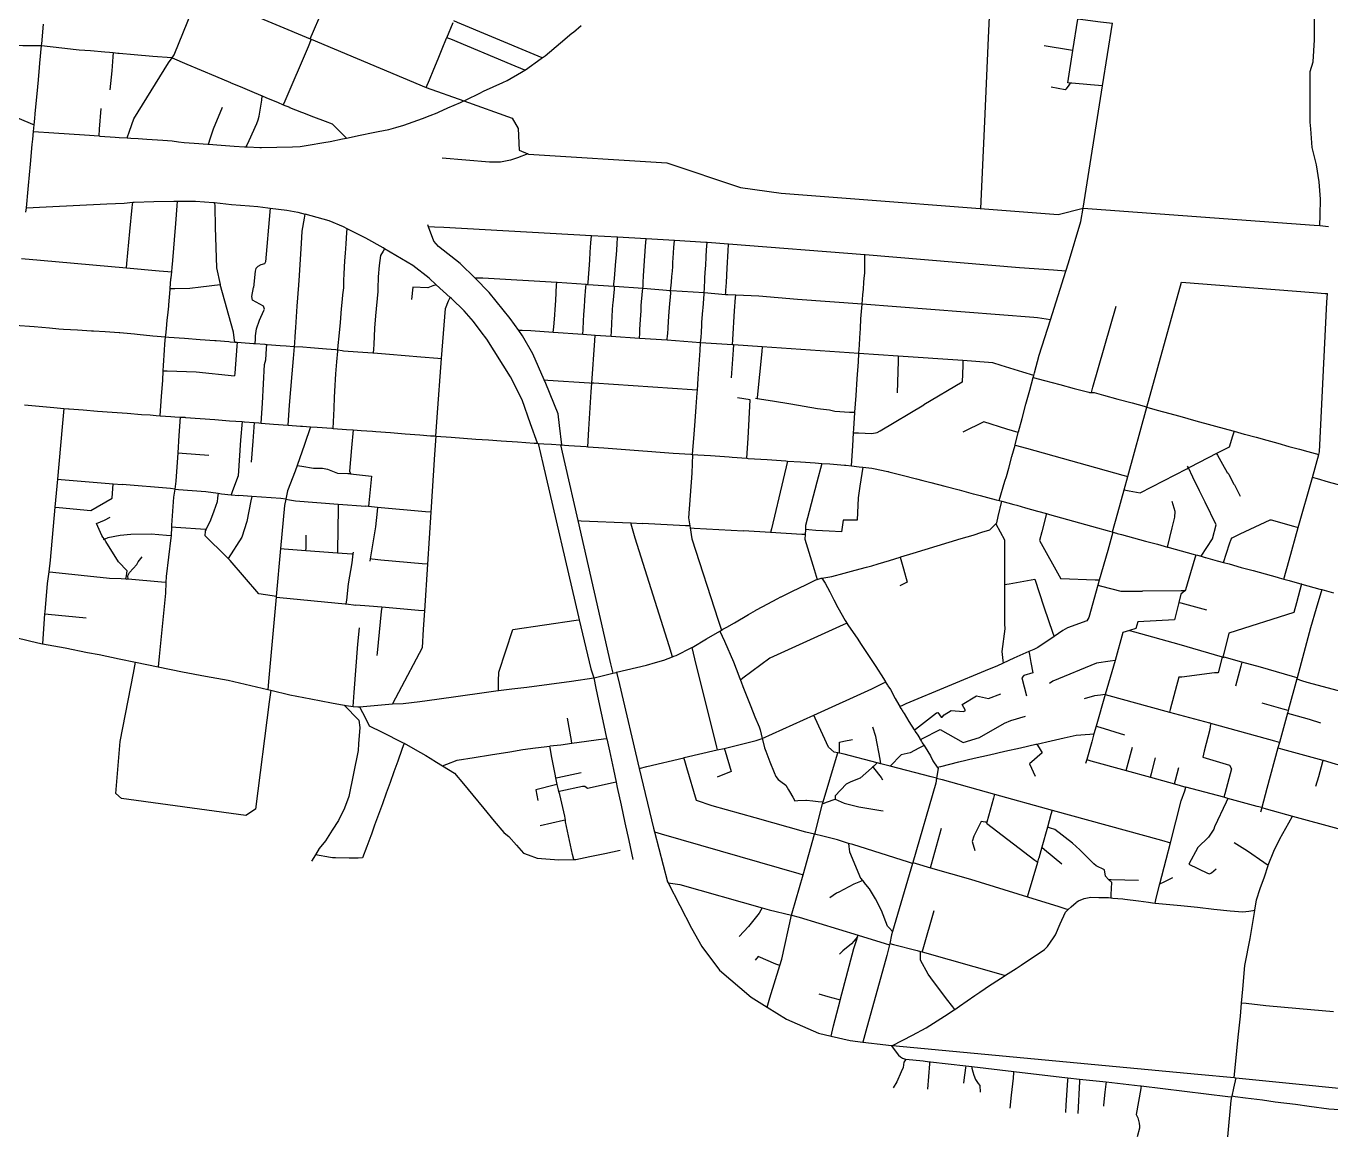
# Model space of a CAD drawing. Header units: inches. Extents: x 170101 to 178921, y 438267 to 453456.
# Drawn here: x 176073 to 177228, y 442475 to 443459 of the extents above; entities that cross this region are included whole.
import ezdxf

# ---------------------------------------------------------------- set-up
doc = ezdxf.new("R2010")
doc.units = ezdxf.units.IN
doc.header["$MEASUREMENT"] = 0

msp = doc.modelspace()

# ---------------------------------------------------------------- linework, layer by layer
for points in [[(176918.1, 443297.3), (176921.7, 443374.3), (176924.8, 443448.6), (176928.1, 443516.4), (176931.3, 443581.4), (176933.4, 443621.5)], [(176095.7, 443543.5), (176152.4, 443519.7), (176226, 443488.8), (176324.3, 443447.6), (176325.3, 443447.2), (176427, 443404.5), (176460.2, 443392.7), (176503, 443377.3), (176508.3, 443368.2), (176509.2, 443349), (176517.1, 443345.7), (176517.6, 443345.5), (176640, 443337.7), (176705.2, 443316), (176741.4, 443310.9), (176986.5, 443292), (177008.6, 443297.6), (177213.2, 443282.7), (177218.4, 443282.3), (177225.9, 443281.6)], [(176162.1, 443359.9), (176164.3, 443365.9), (176168.2, 443376.9), (176198.9, 443426.3), (176202, 443430.9), (176203.8, 443433.5), (176223.5, 443482.5), (176226, 443488.8)], [(177218.4, 443282.3), (177218.6, 443291.4), (177218.8, 443305.6), (177217.6, 443321), (177215.3, 443336.2), (177211.4, 443351.4), (177210.2, 443367.8), (177209.7, 443373.9), (177209.7, 443396.2), (177209.7, 443418.6), (177212.3, 443427.2), (177213.5, 443446.7), (177213.5, 443487.6)], [(175991, 443463.4), (176000, 443458.5), (176000.3, 443458.3), (176009.7, 443453.1), (176021.3, 443446.9), (176024.1, 443446), (176024.2, 443446), (176027.7, 443444.9), (176032.4, 443444.3), (176043.8, 443442.8), (176047.5, 443442.4), (176069.9, 443441.6), (176086.5, 443441.6)], [(176324.3, 443447.6), (176327.3, 443454.5), (176332.7, 443467.4)], [(176529.7, 443430.7), (176519.2, 443435.2), (176454.8, 443462.2), (176451.5, 443463.6)], [(177025.8, 443405.9), (177015.1, 443406.9), (176998.6, 443408.3), (176997.2, 443408.5), (176995.1, 443408.8), (176999.6, 443437.4), (177004, 443464.9), (177004, 443465.3), (177024.1, 443462.8), (177034.7, 443461.4)], [(176072.6, 443294.1), (176073, 443298), (176074.5, 443314.5), (176074.8, 443317.7), (176076.6, 443336.6), (176078.2, 443354), (176078.7, 443358.7), (176079.3, 443365.7), (176079.9, 443371.4), (176080.4, 443377.1), (176080.8, 443381.3), (176082.2, 443396.3), (176082.5, 443399), (176083.6, 443411.2), (176084.6, 443422.1), (176085, 443426.2), (176086.5, 443441.6), (176086.5, 443442), (176086.6, 443443.3), (176088.3, 443460.6)], [(176079.3, 443365.7), (176097.3, 443364.5), (176110.9, 443363.5), (176124.4, 443362.5), (176137.3, 443361.6), (176138, 443361.5), (176151.5, 443360.5), (176155.2, 443360.3), (176162.1, 443359.9), (176165.6, 443359.7), (176171.9, 443359.4), (176179.7, 443358.8), (176193.7, 443357.8), (176202.2, 443357.2), (176207.6, 443356.5), (176212.6, 443355.9), (176221.6, 443355.2), (176233.7, 443354.4), (176234.3, 443354.3), (176245.4, 443353.5), (176257.1, 443352.7), (176266.2, 443352), (176267.7, 443351.9), (176268.9, 443351.9), (176279.7, 443351.4), (176281.1, 443351.4), (176294.9, 443351.7), (176308.7, 443352), (176315.3, 443352.2), (176322.4, 443353.4), (176336.5, 443355.8), (176342, 443356.8), (176352.8, 443359), (176356.5, 443359.8), (176368.6, 443362.3), (176380.2, 443364.8), (176384.4, 443365.5), (176393.8, 443367.2), (176400.1, 443369), (176407.3, 443371.1), (176415.4, 443374), (176423.7, 443377), (176430.5, 443379.7), (176436.7, 443382.1), (176437.8, 443382.6), (176446.3, 443386.4), (176457.3, 443391.2), (176460.2, 443392.7), (176461.8, 443393.4), (176475, 443399.8), (176477.2, 443401), (176477.7, 443401.2), (176494.9, 443409), (176498.7, 443410.7), (176511.5, 443418.1), (176514.4, 443419.8), (176515, 443420.2), (176528.9, 443430.2), (176529.7, 443430.7), (176532.4, 443432.7), (176545.9, 443444), (176556, 443452.5), (176557.3, 443453.5), (176564.3, 443459.3)], [(176427, 443404.5), (176429.9, 443411.4), (176433.8, 443420.7), (176437.5, 443429.8), (176441.3, 443438.9), (176445, 443448.1), (176445.2, 443448.4), (176445.2, 443448.6), (176451, 443462.1)], [(176934.2, 443038.8), (176939.5, 443055.9), (176940.8, 443060.1), (176942.8, 443067.4), (176945.6, 443077.7), (176948.4, 443088), (176948.4, 443088.1), (176951.3, 443099), (176951.5, 443099.7), (176954.6, 443111.4), (176958.1, 443124.1), (176961.4, 443136.7), (176964.4, 443147.7), (176964.9, 443149.5), (176965.5, 443152), (176969.7, 443167.5), (176979.7, 443198.9), (176993.4, 443241.9), (176995.7, 443249.2), (177006.7, 443285.8), (177008.6, 443297.6), (177025.8, 443405.9), (177034.7, 443461.4)], [(175631.7, 443449.5), (175635.8, 443449.2), (175744.5, 443439.7), (175800.7, 443434.8), (175843.6, 443431.2), (175845.7, 443431.1), (175866.5, 443429.1), (175908, 443422.1), (175925.6, 443419.2), (175941.3, 443415), (175942.4, 443414.7), (175962.9, 443411.2), (176014.3, 443399.5), (176019.4, 443397.3), (176053.5, 443382.7), (176065.1, 443377.7), (176079.9, 443371.4)], [(176086.5, 443441.6), (176104.4, 443439.6), (176117.1, 443438.2), (176119.6, 443438), (176129.9, 443437.2), (176142.6, 443436.2), (176146.6, 443435.9), (176149.8, 443435.5), (176153.9, 443435), (176155.3, 443434.9), (176168.5, 443433.8), (176184.9, 443432.4), (176201.8, 443431), (176202, 443430.9), (176215, 443425.3), (176227.8, 443419.9), (176240.6, 443414.5), (176253.6, 443409), (176254, 443408.8), (176260.7, 443406.1), (176264.4, 443404.6), (176274.7, 443400.2), (176281.9, 443397.1), (176285, 443395.8), (176294.5, 443391.8), (176295.4, 443391.4), (176300.4, 443389.3), (176300.4, 443389.3), (176306, 443387), (176306.1, 443386.9), (176316.5, 443382.8), (176317.5, 443382.4), (176327.1, 443378.7), (176337.6, 443374.7), (176343.8, 443372.4), (176350.2, 443366), (176356.5, 443359.8)], [(176325.3, 443447.2), (176322.4, 443440.5), (176301.8, 443392.5), (176300.4, 443389.3)], [(176514.4, 443419.8), (176502.3, 443424.9), (176448.7, 443447.2), (176445.2, 443448.6)], [(176999.6, 443437.4), (176997.6, 443437.7), (176974.1, 443441.5)], [(176149.8, 443435.5), (176149.6, 443431.6), (176148.7, 443419.2), (176147, 443402.6)], [(176997.2, 443408.5), (176995.3, 443405.8), (176993.3, 443402.9), (176992.7, 443402.4), (176980.5, 443404.8)], [(176267.7, 443351.9), (176270.2, 443357.5), (176277, 443372.6), (176278.2, 443375.8), (176279.2, 443379.1), (176281.4, 443393.4), (176281.9, 443397.1)], [(176137.3, 443361.6), (176137.7, 443367.5), (176139.1, 443385.8)], [(176234.3, 443354.3), (176236.1, 443359.9), (176238.7, 443367.9), (176246.6, 443387.1)], [(176517.1, 443345.7), (176507.8, 443342.4), (176501.8, 443340.2), (176492.9, 443338.3), (176483, 443338.5), (176441.3, 443342.1)], [(176073, 443298), (176090.6, 443298.8), (176144.3, 443301.4), (176159.6, 443302.2), (176167.3, 443303), (176168.3, 443303.1), (176185.8, 443303.5), (176203.7, 443303.9), (176206.9, 443303.9), (176222.7, 443304), (176238.7, 443302.7), (176239.7, 443302.6), (176254.6, 443301), (176270.7, 443299.8), (176277.9, 443299.3), (176286.7, 443298.1), (176288.8, 443297.8), (176303.7, 443295.8), (176313.5, 443294.1), (176319.9, 443292.5)], [(176161.6, 443244.9), (176161.9, 443248.8), (176164.5, 443276.9), (176166.8, 443298.4), (176167.3, 443303)], [(176191.4, 443113.9), (176192.7, 443131.2), (176193.8, 443145), (176194.2, 443153.7), (176194.5, 443158.4), (176195.2, 443171.9), (176195.5, 443177.2), (176196.3, 443183.8), (176196.5, 443185.3), (176197.2, 443190.8), (176197.8, 443198.6), (176198.1, 443203), (176199, 443210.9), (176199.1, 443212), (176200.2, 443225.8), (176200.3, 443226.5), (176201, 443235), (176201.1, 443236), (176201.7, 443241.3), (176202.1, 443245.4), (176202.4, 443248), (176203, 443255), (176204.1, 443269.7), (176205.3, 443284), (176206.6, 443299.8), (176206.9, 443303.9)], [(176239.7, 443302.6), (176239.8, 443299.2), (176240.3, 443280.9), (176241.2, 443244.9), (176244.7, 443230)], [(176288.8, 443297.8), (176288.5, 443294.4), (176284.6, 443250.1), (176283.9, 443248.5), (176280.7, 443247.6), (176277.8, 443246.1), (176276.1, 443244.3), (176275.6, 443241.9), (176274.1, 443227.6)], [(176304.7, 443105.6), (176306.1, 443123.2), (176307.3, 443137.2), (176308.4, 443150.9), (176309.5, 443164.6), (176310.4, 443175.3), (176310.6, 443178.2), (176311.1, 443184.2), (176311.6, 443192), (176312.9, 443211), (176314.1, 443229.4), (176314.7, 443238), (176315.3, 443247.8), (176316.5, 443266.4), (176317.2, 443277.4), (176319.4, 443288.7), (176319.9, 443292.5)], [(176525.5, 443089.5), (176519.4, 443106.8), (176511.9, 443128.1), (176501.8, 443148.4), (176480.7, 443181.6), (176475.8, 443188.3), (176468.8, 443197.3), (176460.5, 443206.7), (176449.3, 443217.6), (176448.3, 443218.6), (176435.9, 443229.9), (176429.5, 443235.6), (176415.2, 443247), (176390.1, 443261.8), (176389, 443262.5), (176373.6, 443271.2), (176357, 443279.5), (176353.7, 443281.2), (176341.2, 443286.4), (176319.9, 443292.5)], [(176344.7, 443102.7), (176345.4, 443120.2), (176345.9, 443130.3), (176346.4, 443140.7), (176346.6, 443146.1), (176347.1, 443151.1), (176348, 443161.5), (176348.8, 443171), (176348.8, 443171.9), (176348.9, 443172.3), (176349.1, 443176.1), (176349.9, 443184.3), (176351, 443196.5), (176352.1, 443208.6), (176352.8, 443217), (176353.3, 443221.1), (176354, 443227.3), (176354.2, 443235.4), (176354.3, 443237.9), (176354.4, 443239.7), (176355.1, 443251.2), (176355.6, 443257.8), (176356.2, 443266.1), (176356.8, 443276.1), (176357, 443279.5)], [(176547.1, 443088.1), (176545, 443105.2), (176543.8, 443115.5), (176532.9, 443142.6), (176531.5, 443145.6), (176521.3, 443168.6), (176512.4, 443184.6), (176508.9, 443189.5), (176501.5, 443200), (176482.9, 443223.1), (176470.3, 443235.7), (176457.2, 443248.8), (176437.9, 443263.8), (176433.9, 443268.6), (176429.1, 443281.1), (176428.4, 443282.9)], [(176993.4, 443241.9), (176982.6, 443242.7), (176952.3, 443244.9), (176815.7, 443256.5), (176815.5, 443256.5), (176694.8, 443265.8), (176675.7, 443267.3), (176674.6, 443267.4), (176646.8, 443269), (176621.8, 443270.4), (176596.5, 443271.9), (176573.4, 443273.2), (176442.7, 443280.7), (176434.5, 443281), (176429.1, 443281.1)], [(176570.2, 443229.9), (176570.4, 443231.9), (176572, 443251.6), (176572.2, 443258.6), (176572.9, 443267.1), (176573.4, 443273.2)], [(176593.1, 443228.3), (176593.3, 443230.3), (176593.6, 443235.5), (176594.3, 443243.2), (176594.9, 443250.8), (176595.4, 443256.5), (176596, 443265.5), (176596.5, 443271.9)], [(176618.7, 443226.6), (176619, 443228.6), (176619.1, 443231.9), (176619.4, 443237.8), (176620.1, 443246.7), (176621.3, 443263.9), (176621.8, 443270.4)], [(176643.3, 443224.4), (176643.6, 443226.8), (176644.1, 443232.1), (176644.6, 443237.3), (176645.1, 443241.8), (176645.3, 443246.1), (176645.4, 443250), (176645.6, 443253.5), (176646.3, 443262.8), (176646.8, 443269)], [(176662.9, 443079.7), (176664.3, 443097.6), (176665.2, 443109.2), (176666.1, 443121.7), (176666.9, 443134.3), (176667.1, 443136.6), (176667.8, 443146.8), (176668.7, 443159.3), (176669.6, 443171.8), (176670, 443178.6), (176670, 443178.8), (176670.5, 443183.3), (176670.6, 443184.3), (176670.7, 443186.7), (176671.1, 443195.3), (176671.2, 443196.9), (176672.1, 443207.1), (176672.2, 443209.4), (176672.7, 443217.5), (176673.1, 443221.9), (176673.2, 443222.6), (176673.2, 443222.7), (176673.5, 443226.9), (176673.8, 443234.5), (176673.8, 443236.2), (176674.4, 443244.3), (176674.5, 443247), (176674.9, 443254.5), (176675.3, 443260.7), (176675.7, 443267.3)], [(176390.1, 443261.8), (176388.9, 443259.6), (176386.6, 443255.9), (176385.4, 443246.9), (176384.6, 443236.9), (176384.3, 443226.4), (176384.2, 443224), (176382, 443202.3), (176381.1, 443191.5), (176380.6, 443177.1), (176380.3, 443172.8), (176380, 443169.6)], [(176692.1, 443221.1), (176692.3, 443223.2), (176692.4, 443224.7), (176692.9, 443231.8), (176693.6, 443244.7), (176694.5, 443260), (176694.8, 443265.8)], [(176803.7, 443069.5), (176804.7, 443087.2), (176805.4, 443098.9), (176805.6, 443102.3), (176806.6, 443116.7), (176806.6, 443117.1), (176807.6, 443131.9), (176808.6, 443146.7), (176809.7, 443161.6), (176810.2, 443169), (176810.2, 443169.2), (176810.7, 443176.4), (176811.1, 443182.8), (176811.5, 443191.2), (176811.8, 443199.6), (176812.4, 443206.1), (176813, 443212.6), (176813.7, 443220.9), (176814.1, 443225.9), (176814.6, 443232), (176814.9, 443235.7), (176815.3, 443240.2), (176815.4, 443251.9), (176815.5, 443256.5)], [(176068.8, 443253.1), (176085.4, 443251.6), (176161.6, 443244.9), (176190.7, 443242.3), (176198.2, 443241.6), (176201.7, 443241.3)], [(176979.7, 443198.9), (176968.3, 443200.5), (176965, 443200.9), (176813, 443212.6), (176755.8, 443216.7), (176721.5, 443219.8), (176701.2, 443220.7), (176694.1, 443221), (176692.1, 443221.1), (176673.2, 443222.6), (176673.1, 443222.6), (176644, 443224.4), (176643.3, 443224.4), (176619.1, 443226.6), (176618.7, 443226.6), (176593.8, 443228.3), (176593.1, 443228.3), (176570.2, 443229.9), (176569.8, 443229.9), (176568.7, 443230), (176543, 443231.8), (176542.6, 443231.8), (176477.2, 443235.6), (176473.6, 443235.6), (176470.3, 443235.7)], [(177034.7, 443011), (177039.4, 443028), (177045, 443048.3), (177048.2, 443060.1), (177065.2, 443121.6), (177095.8, 443232.1), (177212.7, 443223), (177222.9, 443222.1), (177225, 443222)], [(176200.3, 443226.5), (176204.3, 443226.6), (176217.8, 443226.8), (176227.5, 443228), (176244.7, 443230)], [(176257.5, 443179.1), (176257, 443182.8), (176256.3, 443187.8), (176244.7, 443230)], [(176275.5, 443177.9), (176275.8, 443181.6), (176275.9, 443183.3), (176276, 443184.8), (176276.8, 443191), (176279.3, 443198.6), (176283.3, 443207.2), (176283.7, 443208.4), (176283, 443210.9), (176273.1, 443216.3), (176272.7, 443219.6), (176274.1, 443227.6)], [(176435.9, 443229.9), (176432.9, 443228.8), (176428.5, 443227.2), (176415.2, 443227.7), (176413.9, 443216.8)], [(176539.4, 443187.6), (176539.9, 443192.5), (176540.2, 443195.8), (176540.9, 443203.3), (176541.3, 443208.1), (176541.7, 443216), (176542.4, 443229.7), (176542.6, 443231.8)], [(176565.8, 443185.8), (176566.1, 443190.7), (176566.1, 443190.7), (176566.4, 443197.6), (176566.6, 443203.5), (176567.1, 443210.3), (176567.5, 443216.1), (176567.5, 443216.4), (176568.5, 443227.8), (176568.7, 443230)], [(176590.8, 443184.1), (176591.1, 443188.8), (176591.5, 443195.2), (176591.8, 443202.4), (176592, 443207), (176592.4, 443212.5), (176592.5, 443213.6), (176593.6, 443226.1), (176593.8, 443228.3)], [(176615.8, 443182.4), (176616.1, 443187), (176616.2, 443190.3), (176616.5, 443194.6), (176617, 443203.2), (176617.3, 443206.5), (176617.4, 443210.2), (176617.5, 443211.6), (176618.5, 443224.3), (176618.7, 443226.6)], [(176640.4, 443180.7), (176640.8, 443185.5), (176640.9, 443186.2), (176641.3, 443192), (176642, 443202.1), (176642.5, 443209.8), (176643.5, 443222.3), (176643.3, 443224.4)], [(176698.3, 443176.7), (176698.6, 443181.4), (176700.1, 443206.8), (176701, 443218.6), (176701.2, 443220.7)], [(177186.3, 442969.3), (177191, 442986), (177199.2, 443014.9), (177211.7, 443059.3), (177217.4, 443079.6), (177218.1, 443082.1), (177224.6, 443214.4), (177225, 443222)], [(176435.5, 443095.9), (176436.8, 443112.7), (176440.7, 443164.6), (176444, 443209), (176446.9, 443215.6), (176448.3, 443218.6)], [(177016, 443134.4), (177017.4, 443139.2), (177038, 443210.8)], [(176063.2, 443194.2), (176080, 443192.8), (176093.6, 443191.7), (176101.7, 443191), (176105.9, 443190.7), (176118.3, 443190), (176130.6, 443189.2), (176132.3, 443189.1), (176142.9, 443188.5), (176155.3, 443187.7), (176155.7, 443187.7), (176168.8, 443186.4), (176171.2, 443186.1), (176185.1, 443184.6), (176196.3, 443183.8), (176199.1, 443183.5), (176213, 443182.5), (176227, 443181.4), (176240, 443180.5), (176240.9, 443180.4), (176252.3, 443179.5), (176253.5, 443179.4), (176257.5, 443179.1), (176259.6, 443179), (176259.7, 443179), (176263.2, 443178.7), (176274.2, 443178), (176275.5, 443177.9), (176284.2, 443177.3), (176285.1, 443177.1), (176285.9, 443176.9), (176286, 443176.9), (176286.2, 443176.9), (176297.7, 443176.1), (176303, 443175.7), (176309.8, 443175.3), (176310.4, 443175.3), (176310.7, 443175.2), (176317.8, 443174.8), (176324.7, 443174.3), (176338.7, 443173.2), (176347.1, 443172.6), (176348.9, 443172.3), (176352.6, 443171.6), (176353.7, 443171.4), (176366.5, 443170.6), (176379.7, 443169.7), (176380, 443169.6), (176380.5, 443169.6), (176394.4, 443168.5), (176408.4, 443167.3), (176422.3, 443166.2), (176437.2, 443164.9), (176440.7, 443164.6)], [(176964.9, 443149.5), (176955.2, 443152.5), (176936.2, 443158.4), (176928.6, 443160.9), (176902.3, 443162.7), (176845, 443166.6), (176810.2, 443169), (176724.5, 443174.9), (176699, 443176.6), (176698.3, 443176.7), (176670, 443178.6), (176640.4, 443180.7), (176615.8, 443182.4), (176590.8, 443184.1), (176576.7, 443185), (176565.8, 443185.8), (176539.4, 443187.6), (176519.6, 443189), (176512.1, 443189.3), (176508.9, 443189.5)], [(176259.6, 443179), (176259.3, 443175.6), (176257.6, 443151.5), (176257.4, 443149.1)], [(176281, 443107.4), (176282, 443125), (176283.7, 443159.2), (176284.9, 443163.5), (176285.7, 443173.3), (176286, 443176.9)], [(176570, 443086.5), (176571, 443102), (176573.2, 443135.2), (176573.6, 443142.9), (176573.6, 443142.9), (176576.3, 443180.5), (176576.7, 443185)], [(176699, 443176.6), (176698.7, 443172.4), (176697, 443147.4)], [(176724.5, 443174.9), (176724.1, 443170.7), (176720.2, 443130.1), (176720.1, 443129)], [(176845, 443166.6), (176844.9, 443162.3), (176844.1, 443134.3)], [(176902.3, 443162.7), (176902.1, 443158.4), (176901.6, 443143.5), (176867.7, 443123.5)], [(176194.2, 443153.7), (176197.8, 443153.6), (176223.4, 443152.9), (176257.4, 443149.1)], [(176531.5, 443145.6), (176534.7, 443145.4), (176571.6, 443143.1), (176573.6, 443142.9)], [(176667.1, 443136.6), (176662.6, 443136.9), (176575.5, 443142.8), (176573.6, 443142.9)], [(176964.4, 443147.7), (176974.6, 443145.1), (176988.1, 443141.6), (177000.9, 443138.1), (177013.7, 443134.7), (177014.3, 443134.5), (177016, 443134.4), (177018.5, 443134.4), (177026.6, 443132.2), (177039.3, 443128.7), (177052.1, 443125.2), (177057.3, 443123.8), (177064.8, 443121.7), (177065.2, 443121.6), (177065.2, 443121.6), (177074.2, 443118.9), (177080, 443117.3), (177094.2, 443113.4), (177108.5, 443109.5), (177122.7, 443105.6), (177136.9, 443101.7), (177142.3, 443100.2), (177151.2, 443097.7), (177151.7, 443097.6), (177161.8, 443094.8), (177171.4, 443092.2), (177181, 443089.5), (177190.7, 443086.8), (177200.3, 443084.2), (177207.7, 443082.2), (177217.4, 443079.6)], [(176711, 443076.3), (176712, 443094.1), (176714, 443128.1), (176702.7, 443129.7)], [(176806.6, 443116.7), (176801.9, 443116.9), (176788.9, 443117.6), (176784.2, 443118.8), (176773.6, 443120), (176749.9, 443124.1), (176733.5, 443126.8), (176720.1, 443129), (176718.7, 443129.2)], [(176071.4, 443123.5), (176084.3, 443122.4), (176097.2, 443121.2), (176106.2, 443120.4), (176110.2, 443120.1), (176110.8, 443120), (176123.2, 443119.1), (176136.1, 443118.1), (176149.1, 443117.1), (176162.1, 443116.1), (176175, 443115.1), (176182.5, 443114.6), (176188, 443114.2), (176191.4, 443113.9), (176200.9, 443113.2), (176204.5, 443112.9), (176209.1, 443112.7), (176213.2, 443112.6), (176213.9, 443112.5), (176226.9, 443111.5), (176239.8, 443110.5), (176252.8, 443109.5), (176264, 443108.7), (176265.8, 443108.6), (176266, 443108.5), (176274.7, 443107.9), (176278.7, 443107.6), (176281, 443107.4), (176291.7, 443106.6), (176304.7, 443105.6), (176315.8, 443104.7), (176317.6, 443104.6), (176324.6, 443104.1), (176330.6, 443103.7), (176343.6, 443102.8), (176344.7, 443102.7), (176356.5, 443101.8), (176362.3, 443101.4), (176369.5, 443100.9), (176379.5, 443100.2), (176382.5, 443100), (176395.4, 443099), (176408.4, 443098), (176421.4, 443097), (176430.8, 443096.2), (176431.5, 443096.2), (176434.3, 443096), (176435.5, 443095.9), (176449, 443094.9), (176460.1, 443094.1), (176471.1, 443093.3), (176482.2, 443092.5), (176493.3, 443091.7), (176508, 443090.7), (176515.2, 443090.1), (176522.7, 443089.6), (176525.5, 443089.5), (176526.3, 443089.4), (176531.1, 443089.1), (176538.1, 443088.7), (176546, 443088.2), (176547.1, 443088.1), (176549.6, 443088), (176553.4, 443087.7), (176568.8, 443086.6), (176570, 443086.5), (176584.2, 443085.4), (176599.6, 443084.3), (176614.9, 443083.1), (176626.7, 443082.3), (176630.3, 443082), (176645.7, 443080.9), (176661.3, 443079.8), (176662.9, 443079.7), (176667.5, 443079.3), (176678.6, 443078.6), (176695.4, 443077.4), (176698, 443077.2), (176711, 443076.3), (176712.1, 443076.2), (176728.8, 443075.1), (176745.5, 443073.9), (176747, 443073.8), (176758.5, 443073), (176771.5, 443072.1), (176777.2, 443071.7), (176784.4, 443071.2), (176797.4, 443070.2), (176798.7, 443070.1), (176803.7, 443069.5), (176810.3, 443068.8), (176813.5, 443068.4), (176821.5, 443067.5), (176823.2, 443067.2), (176835.9, 443064.5), (176836.2, 443064.5), (176836.6, 443064.4), (176848.5, 443061.3), (176861.1, 443058.2), (176866.8, 443056.7), (176873.7, 443054.9), (176886.3, 443051.6), (176898.9, 443048.3), (176911.4, 443044.9), (176912.9, 443044.6), (176917.6, 443043.3), (176924, 443041.6), (176931.6, 443039.5), (176934.2, 443038.8), (176936.5, 443038.2), (176936.7, 443038.2), (176947.2, 443035.3), (176949.9, 443034.6), (176957.8, 443032.4), (176968.4, 443029.5), (176976.2, 443027.4), (176977.9, 443026.9), (176979, 443026.6), (176989.6, 443023.6), (177000.2, 443020.7), (177010.8, 443017.7), (177021.3, 443014.7), (177029.9, 443012.3), (177031.9, 443011.8), (177034.7, 443011), (177035.1, 443010.9), (177038.1, 443010), (177038.9, 443009.8), (177042.6, 443008.8), (177053.2, 443005.9), (177063.8, 443003), (177074.4, 443000.1), (177083.3, 442997.7), (177084.1, 442997.5), (177085, 442997.2), (177095.6, 442994.3), (177106.2, 442991.4), (177108.4, 442990.8), (177110.1, 442990.4), (177113.1, 442989.5), (177116.8, 442988.5), (177117, 442988.5), (177127.4, 442985.6), (177133.1, 442984), (177138, 442982.7), (177148.6, 442979.7), (177159.2, 442976.8), (177169.8, 442973.8), (177180.4, 442970.9), (177182.4, 442970.3), (177186.3, 442969.3), (177191, 442968), (177200.4, 442965.5), (177202.1, 442965), (177202.3, 442964.9), (177218.3, 442960.5), (177219.9, 442960), (177230.3, 442957.2)], [(176106.2, 443120.4), (176104.8, 443104.2), (176100.6, 443057.9), (176098.3, 443033), (176094, 442985.9), (176092.8, 442975.7), (176091.5, 442965.3), (176089.2, 442940.3), (176089, 442938.5), (176087.8, 442920.8), (176087.2, 442912.1)], [(176805.4, 443098.9), (176809.7, 443098.7), (176821.5, 443098.1), (176826.3, 443099), (176828.9, 443100.5), (176867.7, 443123.5)], [(176209.1, 443112.7), (176208, 443096.5), (176207, 443081.2), (176205.3, 443056), (176204.3, 443049), (176203.3, 443041.9), (176201.5, 443017), (176201.5, 443015.6), (176201.1, 443007.5), (176201, 443005.8), (176196.7, 442971.7), (176196.6, 442966.2), (176196.3, 442956.9), (176190.6, 442900.9), (176189.6, 442891.6)], [(176264, 443108.7), (176262.7, 443092.3), (176260.4, 443060.8), (176255.5, 443047.5), (176254.2, 443044)], [(176274.7, 443107.9), (176273.4, 443091.5), (176271.9, 443072.9)], [(176951.3, 443099), (176941.2, 443102.1), (176920.8, 443108.5), (176902.3, 443099.5)], [(176324.6, 443104.1), (176319.2, 443088.4), (176312.8, 443070), (176311, 443064.8), (176304.1, 443047.5), (176302.7, 443040.2), (176301.6, 443034.5), (176298.1, 442996.4), (176294.3, 442954), (176294.2, 442953.2), (176287.8, 442882), (176286.9, 442871.5)], [(176362.3, 443101.4), (176360.9, 443085.6), (176359, 443064.7), (176359.9, 443062.7), (176360, 443062.5), (176378.7, 443060.4), (176376.2, 443036.7), (176375.8, 443033.6)], [(176435.5, 443095.9), (176434.4, 443079.5), (176431.1, 443028.5), (176428.1, 442982.5), (176425.4, 442941.1), (176424.3, 442925), (176423.3, 442908.4), (176402.5, 442868.9), (176397.2, 442858.8)], [(177142.3, 443100.2), (177140.9, 443095.7), (177138.1, 443086.2), (177126.8, 443080.4), (177103.4, 443068.4), (177102, 443067.7)], [(176526.3, 443089.4), (176530.4, 443071.6), (176561.9, 442935.8), (176562.5, 442933.2), (176572.9, 442889.9), (176575.3, 442881.8)], [(176546, 443088.2), (176549.9, 443071.2), (176561.3, 443021.1), (176590.3, 442894.2), (176592.2, 442885.9)], [(176948.4, 443088), (176958.6, 443085.2), (177043.8, 443061.3), (177048.2, 443060.1)], [(176207, 443081.2), (176210.8, 443080.9), (176234.5, 443079.1)], [(176662.9, 443079.7), (176662.2, 443063.1), (176659.4, 443023.4), (176660.5, 443016.3), (176660.8, 443014.7), (176662.3, 443005), (176685.6, 442932.9), (176688.5, 442924.1)], [(176747, 443073.8), (176743.1, 443057.4), (176732.7, 443013.7), (176732, 443010.6)], [(176777.2, 443071.7), (176773, 443055.1), (176763, 443016.6), (176762.9, 443013.2), (176762.6, 443008.7), (176762.4, 443004.7), (176770.6, 442977.9), (176773.3, 442968.9)], [(177126.8, 443080.4), (177127.6, 443079), (177132.1, 443071.1), (177136.2, 443063.8), (177137.1, 443063.1), (177137.6, 443062), (177142.2, 443053.3), (177142.6, 443052.6), (177147.8, 443042.7)], [(176312.8, 443070), (176316.8, 443069.3), (176327.3, 443067.4), (176335.2, 443067.4), (176339.7, 443066.5), (176348.5, 443063.1), (176357.7, 443062.8), (176359.9, 443062.7)], [(176813.5, 443068.4), (176811.1, 443051.5), (176809.6, 443041.1), (176808.5, 443021.6), (176796.2, 443021.5), (176794.8, 443011.1), (176783.9, 443011.6), (176771.9, 443012.4), (176765.8, 443013), (176762.9, 443013.2)], [(177045, 443048.3), (177049.4, 443047.5), (177059.3, 443045.6), (177100.4, 443066.8), (177102, 443067.7)], [(177113.1, 442989.5), (177123.2, 443004.8), (177126.6, 443017.2), (177116.7, 443037.3), (177111.8, 443047.4), (177105.9, 443059.5), (177102, 443067.7), (177101.6, 443068.5), (177101.2, 443069.3)], [(177644.3, 442840.2), (177643.7, 442860.2), (177641.3, 442943.5), (177379.9, 443013.7), (177338.9, 443024.8), (177255.8, 443047.1), (177225.9, 443055.1), (177216.2, 443058), (177211.7, 443059.3)], [(176098.3, 443033), (176101.9, 443032.6), (176130, 443029.9), (176148.9, 443040.8), (176149.9, 443053.6)], [(176100.6, 443057.9), (176103.8, 443057.6), (176149.9, 443053.6), (176157.7, 443052.9)], [(176204.3, 443049), (176200.5, 443049.4), (176157.7, 443052.9)], [(176204.3, 443049), (176207.7, 443048.6), (176231.9, 443046.9), (176242.7, 443045.3), (176245.9, 443044.8), (176254.2, 443044), (176261.2, 443043.3)], [(176064.9, 442917.2), (176083.2, 442912.9), (176087.2, 442912.1), (176107.2, 442908.3), (176127.1, 442904.4), (176137.4, 442902.4), (176155.2, 442898.8), (176169.7, 442895.8), (176189.6, 442891.6), (176211.2, 442887.1), (176231.5, 442883.4), (176251.7, 442879.8), (176286.9, 442871.5), (176289.5, 442870.9), (176306.4, 442866.9), (176324.8, 442863.3), (176343.3, 442859.8), (176354.4, 442857.7), (176356.2, 442857.3), (176362.4, 442856.6), (176366.4, 442856.1), (176368, 442856.3), (176397.2, 442858.8), (176397.3, 442858.8), (176406.6, 442859.2), (176421.3, 442860.9), (176436.3, 442863), (176476.2, 442868.6), (176488.8, 442870.3), (176490.9, 442870.6), (176502.7, 442872), (176516, 442873.7), (176535.9, 442876.4), (176555.8, 442878.9), (176575.3, 442881.8), (176575.6, 442881.8), (176592.2, 442885.9), (176595.1, 442886.6), (176595.6, 442886.8), (176595.6, 442886.8), (176613.1, 442891), (176622.2, 442893.2), (176630, 442895.3), (176637.4, 442897.4), (176645.2, 442900.5), (176646.4, 442901), (176648.2, 442901.7), (176662.1, 442908.6), (176662.3, 442908.7), (176662.5, 442908.8), (176675.1, 442916.3), (176687, 442923.2), (176687.6, 442923.6), (176688.5, 442924.1), (176689.8, 442924.9), (176693.3, 442926.7), (176700.1, 442930.7), (176712.5, 442938), (176718.5, 442941.6), (176718.9, 442941.7), (176725.1, 442945.1), (176737.8, 442951.9), (176741, 442953.5), (176741.2, 442953.6), (176750.8, 442958.2), (176763.8, 442964.5), (176772.1, 442968.5), (176773.3, 442968.9), (176776.6, 442970), (176777.1, 442970.1), (176777.3, 442970.1), (176786.1, 442971.5), (176797.2, 442974.5), (176806.9, 442977.1), (176817, 442979.8), (176821.6, 442981.1), (176827.2, 442982.8), (176837.2, 442985.8), (176846.8, 442988.7), (176847.4, 442988.9), (176858.2, 442992.2), (176868.8, 442995.4), (176879.5, 442998.6), (176890, 443001.9), (176900.7, 443005.1), (176911.3, 443008.3), (176918.9, 443010.7), (176926.2, 443012.9), (176931.4, 443018.1), (176932.2, 443019), (176933.6, 443024.6), (176936.7, 443038.2)], [(176242.7, 443045.3), (176242.3, 443041.1), (176241.9, 443037.7), (176238.9, 443029.5), (176236, 443021.5), (176234.7, 443018.8), (176232.9, 443014.9), (176231.4, 443011.5)], [(176272.6, 443042.4), (176271.8, 443038.5), (176268.3, 443020.4), (176263.9, 443006.4), (176251.7, 442987.5)], [(176302.7, 443040.2), (176298.2, 443040.6), (176272.6, 443042.4), (176261.2, 443043.3)], [(176302.7, 443040.2), (176306, 443039.5), (176311.4, 443038.5), (176349.1, 443035.6), (176373.7, 443033.8)], [(176349.1, 443035.6), (176349.1, 443031.9), (176348.6, 442994.7), (176348.5, 442992.6)], [(177083.3, 442997.7), (177087.6, 443014.8), (177090, 443024.2), (177090.1, 443029.2), (177087.6, 443038.1)], [(176142.1, 443004.5), (176140.6, 443006.4), (176139.7, 443007.9), (176135.2, 443018.6), (176142.3, 443021.6), (176147.1, 443024)], [(176431.1, 443028.5), (176426.4, 443028.9), (176384, 443032.8), (176375.8, 443033.6), (176373.7, 443033.8)], [(176384, 443032.8), (176383.6, 443029.4), (176382.2, 443015.7), (176377.5, 442987.2), (176377.2, 442985.2)], [(176976.2, 443027.4), (176972.1, 443011.1), (176970.2, 443003.6), (176988.8, 442969.6)], [(176201.5, 443015.6), (176205.2, 443015.4), (176231.7, 443013.4), (176231.4, 443011.5), (176230.9, 443007.8), (176249.8, 442989.3), (176251.7, 442987.5), (176253.5, 442985.7)], [(176561.3, 443021.1), (176564.1, 443021), (176608.2, 443019.1), (176618.6, 443018.6)], [(176645.2, 442900.5), (176642.2, 442910.1), (176612, 443005.5), (176609.1, 443015.8), (176608.2, 443019.1)], [(176660.5, 443016.3), (176656.7, 443016.5), (176618.6, 443018.6)], [(176660.8, 443014.7), (176664.4, 443014.5), (176707.9, 443012.1)], [(176931.4, 443018.1), (176939.2, 443004.1), (176939, 442965.7), (176939, 442964.5), (176939.2, 442929.6), (176939.5, 442925.3), (176936.6, 442905.1), (176937.7, 442897.2), (176938, 442895)], [(177133.1, 442984), (177138.4, 443000.5), (177139.7, 443004.5), (177140.7, 443005.7), (177147.7, 443009.3), (177174.3, 443021.9), (177175.3, 443021.9), (177195, 443016.1), (177199.2, 443014.9)], [(176201.1, 443007.5), (176197, 443007.9), (176183.6, 443009.2), (176165.4, 443008.8), (176156, 443008), (176145, 443005.8), (176142.6, 443004.7), (176142.1, 443004.5), (176140.9, 443004)], [(176161.2, 442969.4), (176161.6, 442972.3), (176162.1, 442976.6), (176154.7, 442984.7), (176143.4, 443002.5), (176142.1, 443004.5)], [(176320.5, 442994.7), (176320.6, 442996.7), (176320.7, 443008.1)], [(176762.6, 443008.7), (176759.5, 443008.9), (176732, 443010.6), (176707.9, 443012.1)], [(177035.1, 443010.9), (177030.6, 442994.7), (177023, 442968.2), (177021.7, 442963.9), (177013.6, 442935.3), (177011.9, 442932.3), (176994.8, 442926.2), (176990.6, 442923.8), (176982.9, 442918.5), (176968.6, 442908.6), (176964.9, 442906.9), (176960.6, 442905.1), (176947.3, 442899.4), (176938, 442895), (176932.2, 442892.2), (176925.6, 442889.6), (176851.8, 442858.8), (176848.2, 442857.2), (176846.4, 442856.4)], [(176298.1, 442996.4), (176301.2, 442996.1), (176320.5, 442994.7), (176348.5, 442992.6), (176361.2, 442991.7), (176362.4, 442991.6)], [(176356.2, 442947.3), (176356.6, 442950.6), (176358.3, 442965.2), (176361.5, 442983.8), (176362.4, 442991.6), (176362.6, 442993)], [(177108.4, 442990.8), (177103.8, 442974.8), (177099.4, 442959.8), (177098.6, 442959), (177095.3, 442955.9), (177093.5, 442948.7), (177089.6, 442933.1), (177057.1, 442931.5), (177055.5, 442925.5), (177049.7, 442923.8), (177043.8, 442922), (177037, 442897.3), (177037, 442897.2), (177028.2, 442867.2), (177028.1, 442867.2), (177020.2, 442839.1), (177018.3, 442832.2), (177016.3, 442825.2), (177011.9, 442809.5), (177010.8, 442805.9)], [(176163.2, 442969.2), (176162.8, 442972.1), (176164.4, 442975.1), (176170.7, 442982.1), (176172, 442984.7), (176175.6, 442989)], [(176294.3, 442954), (176290.6, 442954.5), (176278.7, 442956.1), (176253.5, 442985.7)], [(176428.1, 442982.5), (176423.3, 442982.9), (176386.7, 442986), (176379.2, 442987), (176377.5, 442987.2)], [(176846.8, 442988.7), (176849.7, 442978.4), (176853, 442966.6), (176846.3, 442963.4)], [(176092.8, 442975.7), (176096.4, 442975.3), (176146.6, 442970), (176156.8, 442969.8), (176161.2, 442969.4), (176162, 442969.3)], [(176196.6, 442966.2), (176192.5, 442966.6), (176163.2, 442969.2), (176162, 442969.3)], [(176777.3, 442970.1), (176780.4, 442965.6), (176784.3, 442958), (176788, 442950.8), (176791.4, 442944.2), (176798, 442932.5), (176799.2, 442930.8), (176799.5, 442930.3), (176800.4, 442928.9), (176809.3, 442916), (176811.7, 442912.4), (176825.2, 442892), (176831.9, 442881.2), (176833.7, 442878.3), (176833.8, 442878.1), (176835.5, 442875.5), (176835.9, 442874.9), (176838.1, 442871.5), (176842.4, 442863.6), (176845.4, 442858.1), (176846.4, 442856.4), (176846.8, 442855.7), (176848.1, 442853.6), (176848.5, 442853), (176849, 442852.1), (176849.4, 442851.5), (176850.1, 442850.4), (176854.5, 442843.3), (176859.2, 442835.8), (176859.3, 442835.7), (176859.6, 442835.1), (176860.1, 442834.4), (176862.2, 442831), (176864, 442828.1), (176864.5, 442827.3), (176864.7, 442827), (176865.6, 442825.6), (176866.3, 442824.4), (176867.6, 442822.3), (176867.8, 442822), (176868.7, 442820.5), (176873.5, 442812.7), (176875.6, 442808.4), (176879.4, 442802.7), (176880.3, 442801.5), (176879, 442793.1), (176878.4, 442788.7), (176857.8, 442718.3), (176857.6, 442717.5), (176840, 442657.3), (176839.1, 442654.3), (176837.4, 442646.7), (176837.1, 442645.5), (176834.9, 442635.9), (176816.3, 442568.9), (176813.7, 442559.3)], [(176939, 442964.5), (176943.1, 442965.2), (176965.9, 442969.2), (176973.9, 442944.7), (176982, 442921.3), (176982.9, 442918.5)], [(177023, 442968.2), (177019.3, 442968.3), (176988.8, 442969.6)], [(177021.7, 442963.9), (177025.1, 442963), (177042, 442958.7), (177061.3, 442958.6)], [(177098.6, 442959), (177095.5, 442958.9), (177061.3, 442958.6)], [(177202.1, 442965), (177197.6, 442948.4), (177195.2, 442939.7), (177137.8, 442921.3), (177133.3, 442903.5), (177132.5, 442900.2)], [(177219.9, 442960), (177215.1, 442943.3), (177210.1, 442926.1), (177198.1, 442882), (177197.9, 442880.9), (177190.3, 442852.9), (177190.2, 442852.8), (177189.8, 442851.4), (177189.6, 442850.6), (177182.5, 442824.7), (177181.2, 442819.8), (177171.4, 442783.8), (177166.8, 442767), (177166.8, 442766.8), (177165.7, 442763)], [(176294.2, 442953.2), (176297.5, 442952.9), (176355.2, 442947.4), (176356.2, 442947.3), (176364.8, 442946.3)], [(176425.4, 442941.1), (176420.2, 442941.6), (176387.6, 442944.3), (176376.4, 442945.3), (176364.8, 442946.3)], [(176387.6, 442944.3), (176387.2, 442940.5), (176383.5, 442903.9), (176383.3, 442901.7)], [(177093.5, 442948.7), (177095.3, 442948.2), (177117.8, 442942)], [(176089, 442938.5), (176092.4, 442938.2), (176126, 442935.1)], [(176490.9, 442870.6), (176491.1, 442879), (176491.4, 442887), (176503.8, 442924.7), (176559.9, 442932.8), (176562.5, 442933.2)], [(176362.4, 442856.6), (176363.3, 442868.8), (176366.5, 442911.6), (176368.1, 442926.1)], [(176687, 442923.2), (176691, 442914.2), (176699.1, 442896), (176703.8, 442883.6), (176705, 442880.3), (176705.2, 442879.9), (176705.8, 442878.3), (176707.4, 442874.3), (176710.9, 442865.3), (176714.5, 442856.4), (176718.1, 442847.4), (176721.7, 442838.4), (176722.7, 442835.8), (176724.5, 442828.2), (176724.7, 442827.3), (176726.5, 442819.9), (176727.7, 442816.8), (176731.4, 442807.4), (176735.2, 442798), (176736.6, 442794.5), (176738.7, 442791.9), (176741.1, 442790.1), (176745.4, 442786.8), (176747.8, 442782.7), (176748.8, 442781.1), (176751.6, 442776.2), (176753.3, 442773.1), (176753.4, 442773.1), (176756, 442773.3), (176763.1, 442773.5), (176763.8, 442773.5), (176769.4, 442773.1), (176774.2, 442772.5), (176778.4, 442772)], [(176799.5, 442930.3), (176798.8, 442929.9), (176796.3, 442928.8), (176731.4, 442899.4), (176707.5, 442881.6), (176705.2, 442879.9)], [(177049.7, 442923.8), (177054.2, 442922.5), (177093.5, 442911.7), (177131.8, 442900.4), (177132.5, 442900.2), (177133.6, 442899.9), (177133.7, 442900.1)], [(176662.1, 442908.6), (176664.6, 442898.6), (176684.1, 442820.6), (176684.7, 442818)], [(176960.6, 442905.1), (176961.1, 442902.5), (176962.3, 442895.3), (176964.2, 442886.3), (176956.3, 442883.9), (176954.5, 442881.8), (176958.5, 442866)], [(177037, 442897.3), (177032.7, 442896.6), (177020.4, 442894.8), (176981.8, 442878.9), (176979, 442876.8)], [(177131.8, 442900.4), (177130.9, 442896.6), (177128.2, 442886.3), (177124.9, 442886.3), (177096, 442882.6), (177093.4, 442882.6), (177085.7, 442853.9), (177085.1, 442851.6)], [(177198.1, 442882), (177194, 442883.1), (177165.7, 442891.4), (177149.3, 442895.8), (177133.7, 442900.1)], [(176289.5, 442870.9), (176288.1, 442860.6), (176276, 442765.7), (176267.2, 442760.1), (176157.1, 442775), (176152.3, 442779.5), (176156, 442825.5), (176167.8, 442885.9), (176169.7, 442895.8)], [(176595.6, 442886.8), (176598.1, 442875.9), (176615.7, 442801.7), (176628.3, 442748.7), (176629.1, 442745.6), (176640.8, 442701.3), (176641.3, 442700.3), (176661.9, 442660.1), (176671.2, 442643.9), (176686.8, 442623), (176714.9, 442599.1), (176728.9, 442590.4), (176745.9, 442579.8), (176774.3, 442567.3), (176785.5, 442564.7), (176802.4, 442560.7), (176813.7, 442559.3), (176834, 442556.9), (176838.8, 442556.4), (176839.9, 442556.3), (177110.4, 442531.1), (177142.5, 442527.9), (177143.8, 442527.7), (177429.6, 442499.2)], [(177149.3, 442895.8), (177148.3, 442892.2), (177143.5, 442874.5)], [(176575.3, 442881.8), (176577.2, 442872.7), (176579.6, 442861.6), (176582, 442850.6), (176584.4, 442839.6), (176586.8, 442828.6), (176586.9, 442828), (176589.3, 442817.1), (176592.8, 442800.6), (176595.2, 442789.6), (176596.2, 442784.9), (176599.6, 442769.2), (176603, 442753.5), (176606.4, 442737.8), (176610.1, 442720.9)], [(176615.7, 442801.7), (176622.5, 442803.3), (176655.1, 442811.1), (176655.3, 442811.2), (176684.7, 442818), (176690.8, 442819.4), (176719.2, 442826.4), (176724.5, 442828.2), (176770.1, 442848.9), (176821.7, 442872.2), (176829.3, 442875.9), (176832.2, 442877.4), (176833.8, 442878.1)], [(177197.9, 442880.9), (177202, 442879.6), (177206.7, 442878), (177262.4, 442863.4)], [(176859.3, 442835.7), (176860.3, 442836.5), (176879, 442850.8), (176880.1, 442851.1), (176882.9, 442846.9), (176884, 442847), (176885.6, 442849), (176891.9, 442852.9), (176902.7, 442852.2), (176904.4, 442852.9), (176901.6, 442858.3), (176914.3, 442866), (176924.8, 442863.6), (176935.7, 442867.6)], [(177028.2, 442867.2), (177024.2, 442866.6), (177018.8, 442865.8), (177009.5, 442863.2)], [(177028.2, 442867.2), (177031.4, 442866.2), (177067, 442856.5), (177085.1, 442851.6), (177120.5, 442841.9)], [(176354.4, 442857.7), (176367.4, 442844.4), (176368.2, 442838), (176367.2, 442823.5), (176366.9, 442817.4), (176358.6, 442776.7), (176354.6, 442766.4), (176349.3, 442755.7), (176343.9, 442747), (176337.9, 442737.7), (176332.3, 442730.7), (176329, 442725.2), (176325.6, 442719.5)], [(176368, 442856.3), (176373.2, 442846.2), (176376.6, 442839.5), (176388, 442833.8), (176406, 442824.7), (176407.4, 442823.9), (176417.1, 442818.5), (176426.7, 442813.1), (176430.5, 442810.7), (176436.1, 442807.2), (176441.5, 442803.9), (176441.5, 442803.9), (176452.1, 442797.5), (176452.2, 442797.4), (176460, 442788), (176468.3, 442778.1), (176478, 442766.3), (176487.3, 442755.1), (176495.8, 442744.8), (176497.4, 442743.6), (176500.1, 442741.5), (176507.1, 442733.6), (176513.2, 442726.7), (176517.3, 442725.2), (176525.2, 442722.3), (176544.6, 442720.7), (176557.6, 442720.9), (176559.5, 442721), (176571.8, 442723.6), (176585.3, 442726.4), (176598.8, 442729.2)], [(177190.3, 442852.9), (177185.7, 442854.2), (177167.2, 442859.4)], [(176556.1, 442823.7), (176555.6, 442826.4), (176552.2, 442846.2)], [(176879, 442793.1), (176874, 442794.2), (176837.9, 442803.6), (176829.7, 442805.8), (176826.3, 442806.7), (176797.2, 442814.3), (176793, 442815.2), (176791.6, 442815.5), (176788.3, 442816.1), (176783.2, 442820.4), (176771.3, 442846.3), (176770.1, 442848.9)], [(176864.5, 442827.3), (176865.8, 442828), (176882, 442836), (176902.4, 442824.7), (176916.9, 442829.1), (176939.1, 442841.6), (176944.8, 442844.2), (176957.7, 442847.9)], [(177020.2, 442839.1), (177023.5, 442838.1), (177045.3, 442831.5)], [(177121.8, 442841.5), (177121.3, 442839), (177120.8, 442836.1), (177116, 442817), (177114.7, 442811.5), (177138.2, 442804.6), (177140, 442801.2), (177134.2, 442779.3), (177133.3, 442776.1)], [(177182.5, 442824.7), (177178.4, 442825.8), (177121.8, 442841.5), (177120.5, 442841.9)], [(177189.6, 442850.6), (177192.8, 442849.7), (177208.9, 442845.4), (177219, 442841.9)], [(176586.9, 442828), (176584.1, 442827.6), (176556.1, 442823.7), (176546.2, 442822.3), (176536.6, 442821.3)], [(176829.7, 442805.8), (176828.9, 442809.9), (176825.1, 442830), (176822.6, 442838.2)], [(176879.4, 442802.7), (176882.7, 442803.5), (176898.5, 442807.6), (176912.1, 442810.7), (176925.8, 442813.8), (176939.4, 442816.8), (176953.1, 442819.9), (176966.8, 442823), (176967.7, 442823.2), (176980.4, 442826.1), (176991.9, 442828.7), (177002.6, 442831.1), (177014.5, 442831.9), (177018.3, 442832.2)], [(176407.4, 442823.9), (176405.4, 442818.3), (176401.8, 442808.2), (176398.4, 442798.7), (176395, 442789.3), (176391.6, 442779.8), (176388.2, 442770.4), (176384.7, 442760.9), (176381.3, 442751.4), (176378.5, 442743.5), (176377.9, 442742), (176374.4, 442732.5), (176370.6, 442722.4), (176366.9, 442722.2), (176358.7, 442722.3), (176346.8, 442722.5), (176344, 442722.5), (176342.3, 442722.8), (176329, 442725.2)], [(176441.5, 442803.9), (176445.2, 442805.4), (176454.3, 442809), (176469.5, 442811.4), (176483.9, 442813.7), (176501, 442816.4), (176512.7, 442818.3), (176523.7, 442819.8), (176536.6, 442821.3)], [(176557.6, 442720.9), (176556.7, 442725.4), (176550.5, 442754.3), (176550.3, 442756), (176549.8, 442759.3), (176545.4, 442778.5), (176544.6, 442781.1), (176544.1, 442782.7), (176543.1, 442787.4), (176541.8, 442793.2), (176541.1, 442796.6), (176538, 442812.7), (176537.1, 442818.5), (176536.6, 442821.3)], [(176690.8, 442819.4), (176691.6, 442816.8), (176697, 442799), (176684.6, 442793.9)], [(176793, 442815.2), (176792.9, 442820.3), (176792.9, 442824.8), (176796.9, 442825.7), (176804.4, 442827.3)], [(176867.8, 442822), (176863.2, 442819.6), (176855.5, 442815.6), (176847.7, 442813.6), (176837.9, 442803.6)], [(176967.7, 442823.2), (176969.8, 442819.8), (176972.5, 442815.5), (176961.1, 442805.8), (176966.2, 442794.9)], [(177046.9, 442799.8), (177047.8, 442803), (177052.5, 442820.6)], [(177181.2, 442819.8), (177185.3, 442818.7), (177221, 442809), (177221.2, 442809), (177232, 442805.8), (177246.3, 442802.2)], [(176857.6, 442717.5), (176854.1, 442718.6), (176804.8, 442734.2), (176801, 442735.3), (176791.3, 442738.4), (176778.2, 442741.6), (176770.9, 442743.4), (176763.2, 442745.3), (176718.2, 442757.9), (176680.3, 442768.6), (176666.3, 442773.4), (176657.8, 442802.1), (176655.9, 442808.4), (176655.1, 442811.1)], [(176728.9, 442590.4), (176731.4, 442598.6), (176740.1, 442627.1), (176741.8, 442632.8), (176750.6, 442671.6), (176751.1, 442673.9), (176760.7, 442707.5), (176770.9, 442743.4), (176771, 442743.6), (176777.9, 442770.4), (176778.2, 442771.6), (176778.4, 442772), (176790.4, 442811.7), (176791.6, 442815.5)], [(176826.3, 442806.7), (176823.3, 442803.8), (176822.4, 442803), (176821.3, 442802), (176811.2, 442793.1), (176803, 442789.8), (176799, 442787.8), (176789.2, 442777.3), (176789.2, 442774.5)], [(177011.9, 442809.5), (177015.4, 442808.5), (177046.9, 442799.8), (177068.2, 442793.9), (177089.5, 442788.1), (177099.7, 442785.2)], [(177068.2, 442793.9), (177069.1, 442797.2), (177072.9, 442811)], [(177221.2, 442809), (177220.7, 442807.4), (177217, 442794.1), (177214.5, 442785.8)], [(176541.8, 442793.2), (176543.5, 442793.6), (176564.3, 442798.2)], [(176822.4, 442803), (176823, 442802.3), (176829.9, 442793.5), (176831, 442791.7)], [(176879, 442793.1), (176883.9, 442791.8), (176930.3, 442778.9), (176981.3, 442764.8), (177078, 442738.1), (177086, 442735.9)], [(177089.5, 442788.1), (177090.4, 442791.3), (177093.4, 442802.4)], [(176543.1, 442787.4), (176541.5, 442787), (176524.1, 442782.7), (176526, 442773.4)], [(176595.2, 442789.6), (176592.5, 442789), (176569.9, 442784), (176567.6, 442785.6), (176565.4, 442785.8), (176546.2, 442781.4), (176544.6, 442781.1)], [(177072.5, 442682.5), (177073.2, 442685.2), (177076.3, 442698.5), (177076.6, 442699.4), (177082.1, 442721), (177086, 442735.9), (177095.6, 442773.1), (177098.6, 442781.8), (177099.7, 442785.2)], [(177166.8, 442767), (177162.9, 442768), (177136.9, 442775.1), (177133.3, 442776.1), (177099.7, 442785.2)], [(176777.9, 442770.4), (176781.4, 442771.7), (176789.2, 442774.5), (176797.1, 442770.9), (176810, 442767.6), (176829.5, 442764.4), (176831.7, 442764)], [(176930.3, 442778.9), (176929.3, 442775.3), (176923.5, 442754), (176923.2, 442753.1), (176966, 442720.5), (176968.5, 442718.7)], [(177136.9, 442775.1), (177135.3, 442771.8), (177125.1, 442750.1), (177124.5, 442748), (177119.7, 442740.7), (177110.3, 442731.6), (177102.3, 442716.8), (177118.7, 442708.9), (177120.6, 442708.4), (177122.4, 442709.1), (177126.5, 442712.9)], [(176981.3, 442764.8), (176980.2, 442760.8), (176977.1, 442749.7), (176972, 442731.9), (176972, 442731.9), (176969.6, 442722.3)], [(177142.5, 442527.9), (177143.7, 442539.4), (177146.1, 442563.7), (177147.9, 442582.3), (177149, 442593.8), (177150.2, 442606.3), (177152, 442627.1), (177156.5, 442651.2), (177160.4, 442674), (177160.8, 442676.2), (177162.1, 442685.2), (177165.4, 442695.5), (177169.3, 442705.7), (177172.4, 442715.6), (177172.6, 442716.1), (177177.5, 442728.4), (177182.9, 442739.2), (177190.9, 442753.6), (177194.1, 442759.4)], [(177166.8, 442767), (177170.8, 442765.8), (177194.1, 442759.4), (177234.2, 442748.5)], [(176550.3, 442756), (176548.5, 442755.6), (176527.8, 442750.8)], [(176873.4, 442713.8), (176874.3, 442716.9), (176883.4, 442748.8)], [(176923.5, 442754), (176921.9, 442754.2), (176918.4, 442754.7), (176911.8, 442741.6), (176910.5, 442737.1), (176912.9, 442728.9)], [(177033.4, 442687.1), (177033.5, 442689.9), (177034, 442700.6), (177031.3, 442703.4), (177028.5, 442706.2), (177027.7, 442712), (177020.1, 442715.4), (177018.2, 442717.2), (177005.9, 442729.6), (176999.3, 442735.5), (176983.5, 442747.5), (176979.9, 442748.7), (176977.1, 442749.7)], [(176629.1, 442745.6), (176635.2, 442743.9), (176756.9, 442708.5), (176760.7, 442707.5)], [(176801, 442735.3), (176801.3, 442732.4), (176801.8, 442727.9), (176811.6, 442704.4), (176813.4, 442702.4), (176814.9, 442700.8)], [(177172.4, 442715.6), (177168.6, 442718.3), (177154.1, 442728.3), (177142.4, 442735.7)], [(176972, 442731.9), (176974.6, 442729.8), (176989.7, 442717.3)], [(176857.8, 442718.3), (176860.8, 442717.4), (176873.4, 442713.8), (176909, 442703.6), (176959.3, 442688), (176987.1, 442679.3), (176992.6, 442677.7), (176995.5, 442676.8)], [(176959.3, 442688), (176960.2, 442690.9), (176968.5, 442718.7), (176969.6, 442722.3)], [(176813.4, 442702.4), (176811.7, 442701.7), (176805.6, 442699.1), (176792.5, 442692), (176790.2, 442691.3), (176784.3, 442687)], [(176840, 442657.3), (176837.3, 442660.1), (176835.4, 442662), (176830.2, 442675.9), (176824.7, 442686.1), (176819.5, 442695), (176814.9, 442700.8)], [(177031.3, 442703.4), (177033.6, 442703.3), (177057.7, 442702.8)], [(177076.6, 442699.4), (177080.4, 442701.3), (177088, 442705)], [(176641.3, 442700.3), (176651.7, 442698.8), (176724.4, 442678.2), (176730.8, 442676.4), (176750.6, 442671.6), (176757.4, 442669.9), (176809.4, 442654), (176833.3, 442646.7), (176837.1, 442645.5)], [(176724.4, 442678.2), (176723.3, 442676.2), (176721.9, 442673.6), (176712.3, 442661.6), (176704.2, 442652.9)], [(176839.9, 442556.3), (176857.6, 442565.6), (176869.6, 442571.9), (176885.9, 442582.2), (176889.2, 442584.3), (176894.7, 442588.1), (176895.1, 442588.3), (176899.3, 442591.2), (176906.1, 442595.9), (176912.9, 442600.5), (176917.2, 442603.5), (176926.6, 442610), (176928.2, 442611), (176939.6, 442618.3), (176939.9, 442618.5), (176949.4, 442624.6), (176951.2, 442625.8), (176953.9, 442627.6), (176962.1, 442633.1), (176973.3, 442640.6), (176974.4, 442641.4), (176977.1, 442644.1), (176982.4, 442651.7), (176984.1, 442654.2), (176988.5, 442664), (176993.2, 442674.4), (176995, 442676.4), (176995.2, 442676.5), (176995.5, 442676.8), (176998, 442679.2), (177002.6, 442683.1), (177003.2, 442683.5), (177004.7, 442684.5), (177009.5, 442686.4), (177012.5, 442687), (177015.4, 442687.6), (177022.6, 442687.4), (177031.3, 442687.3), (177033.1, 442687.1), (177033.4, 442687.1), (177035, 442686.9), (177043.9, 442686.1), (177045.6, 442685.8), (177057.8, 442684.3), (177066.6, 442683.2), (177070, 442682.8), (177072.5, 442682.5), (177079, 442681.8), (177082.3, 442681.5), (177095.1, 442680.2), (177109.9, 442678.7), (177124.4, 442677.2), (177138.9, 442675.7), (177150, 442674.6), (177155.5, 442675.4), (177160.8, 442676.2)], [(176866.2, 442639.2), (176867, 442641.8), (176876.7, 442675.8)], [(176785.5, 442564.7), (176787.8, 442573.8), (176793.5, 442596.1), (176793.6, 442596.5), (176805.8, 442642.3), (176808.5, 442651), (176809, 442652.5), (176809.4, 442654)], [(176809, 442652.5), (176805.7, 442648.8), (176803.6, 442646.4), (176795.9, 442640.2), (176793.1, 442637.3)], [(176837.4, 442646.7), (176840.8, 442645.8), (176861.6, 442640.5), (176864.6, 442639.7), (176866.2, 442639.2), (176935.7, 442619.4), (176939.6, 442618.3)], [(176740.1, 442627.1), (176736.6, 442628.5), (176721, 442635.1), (176718.2, 442631.8)], [(176895.1, 442588.3), (176893.3, 442590.7), (176887.7, 442597.8), (176881, 442606.8), (176876.2, 442613), (176871.4, 442619.5), (176864.7, 442632), (176864.6, 442636.4), (176864.6, 442639.7)], [(176793.6, 442596.5), (176791.8, 442597), (176783, 442599.4), (176774.9, 442601.8)], [(177230.3, 442586.1), (177200.4, 442588.8), (177170.6, 442591.6), (177153.1, 442593.4), (177149, 442593.8)], [(176838.8, 442556.4), (176845.3, 442547.8), (176846.9, 442546.3), (176848.8, 442545.2), (176850.6, 442544.5), (176851.6, 442544.4), (176867.1, 442542.7), (176872.7, 442542), (176873.4, 442541.9), (176904.7, 442538.3), (176910, 442537.7), (176947.2, 442533.4), (176994.8, 442527.8), (176995.1, 442527.8), (177005.5, 442526.6), (177005.5, 442526.6), (177029.1, 442524.1), (177029.1, 442524.1), (177059.2, 442520.6), (177060.2, 442520.5), (177136.7, 442511.3), (177140.2, 442510.8)], [(176851.6, 442544.4), (176850.7, 442542.8), (176850, 442541.5), (176849.2, 442537), (176847.7, 442532.9), (176843.6, 442524.3), (176840.6, 442519)], [(176872.7, 442542), (176872.6, 442540), (176871, 442517.7)], [(176904.7, 442538.3), (176904.5, 442536.6), (176903.1, 442525.7), (176902.8, 442523.1)], [(176910, 442537.7), (176910.2, 442536.4), (176910.9, 442532.9), (176911.8, 442530.1), (176913.5, 442526.2), (176915.7, 442522.7), (176917.2, 442521), (176917.6, 442514.9)], [(176947.2, 442533.4), (176947.1, 442532.4), (176946.6, 442527.4), (176945.1, 442512.3), (176943.7, 442501)], [(176995.1, 442527.8), (176994.9, 442525.6), (176993.4, 442503.5), (176993.1, 442496.9)], [(177143.8, 442527.7), (177141.8, 442518.6), (177140.3, 442511.5), (177140.2, 442510.8), (177139.5, 442507.8), (177136.4, 442475.4)], [(177005.5, 442526.6), (177005.4, 442524.6), (177003.9, 442496.3)], [(177029.1, 442524.1), (177028.8, 442522.1), (177028, 442515.1), (177026.8, 442503.4), (177026.7, 442502.5)], [(177060.2, 442520.5), (177059.8, 442518.3), (177055.7, 442495.2), (177057.2, 442492.2), (177058.3, 442487.5), (177058.7, 442484.8), (177058.6, 442483.2), (177056.5, 442475.5)], [(177240.3, 442499), (177226.1, 442500), (177208.7, 442502.4), (177196.8, 442504.2), (177178.7, 442506.1), (177167.5, 442507.9), (177152.5, 442509.8), (177143.4, 442511), (177140.3, 442511.5)]]:
    msp.add_lwpolyline(points)

doc.saveas('drawing.dxf')
